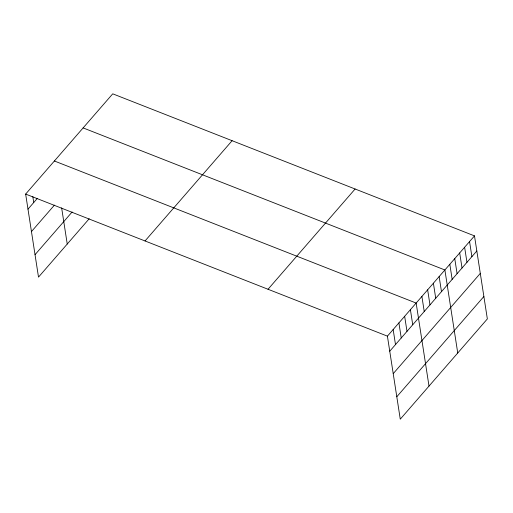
<?xml version="1.0" encoding="UTF-8"?>
<svg xmlns="http://www.w3.org/2000/svg" width="513" height="513" viewBox="0 0 513 513"><rect width="100%" height="100%" fill="white"/><g stroke="black" fill="none" stroke-linecap="round" stroke-linejoin="round"><path stroke-width="0.77" d="M89.185 218.769L38.507 277.116L25.65 194.081L112.732 93.821L474.493 235.884L487.35 318.919L400.268 419.179L387.411 336.143L474.493 235.884M27.984 209.15L37.391 198.326M31.453 231.581L54.442 205.11M35.031 254.685L72.128 211.978M145.032 240.963L232.113 140.703M268.03 289.261L355.111 189.002M389.745 351.213L476.827 250.96M393.221 373.644L480.303 273.384M396.799 396.748L483.881 296.495M83.125 127.91L444.886 269.973L457.743 353.008M54.384 160.992L416.152 303.055L429.003 386.09M25.65 194.081L387.411 336.143M469.562 241.565L471.896 256.641M464.624 247.247L466.958 262.323M459.693 252.928L462.027 268.004M454.755 258.61L457.089 273.685M449.824 264.291L452.158 279.367M439.141 276.59L441.475 291.66M433.395 283.208L435.729 298.277M427.643 289.826L429.977 304.895M421.898 296.437L424.232 311.513M410.406 309.672L412.734 324.748M404.654 316.29L406.989 331.366M398.909 322.908L401.243 337.984M393.163 329.526L395.497 344.601M61.643 207.88L67.241 244.028M32.8 196.505L33.73 202.539"/></g></svg>
